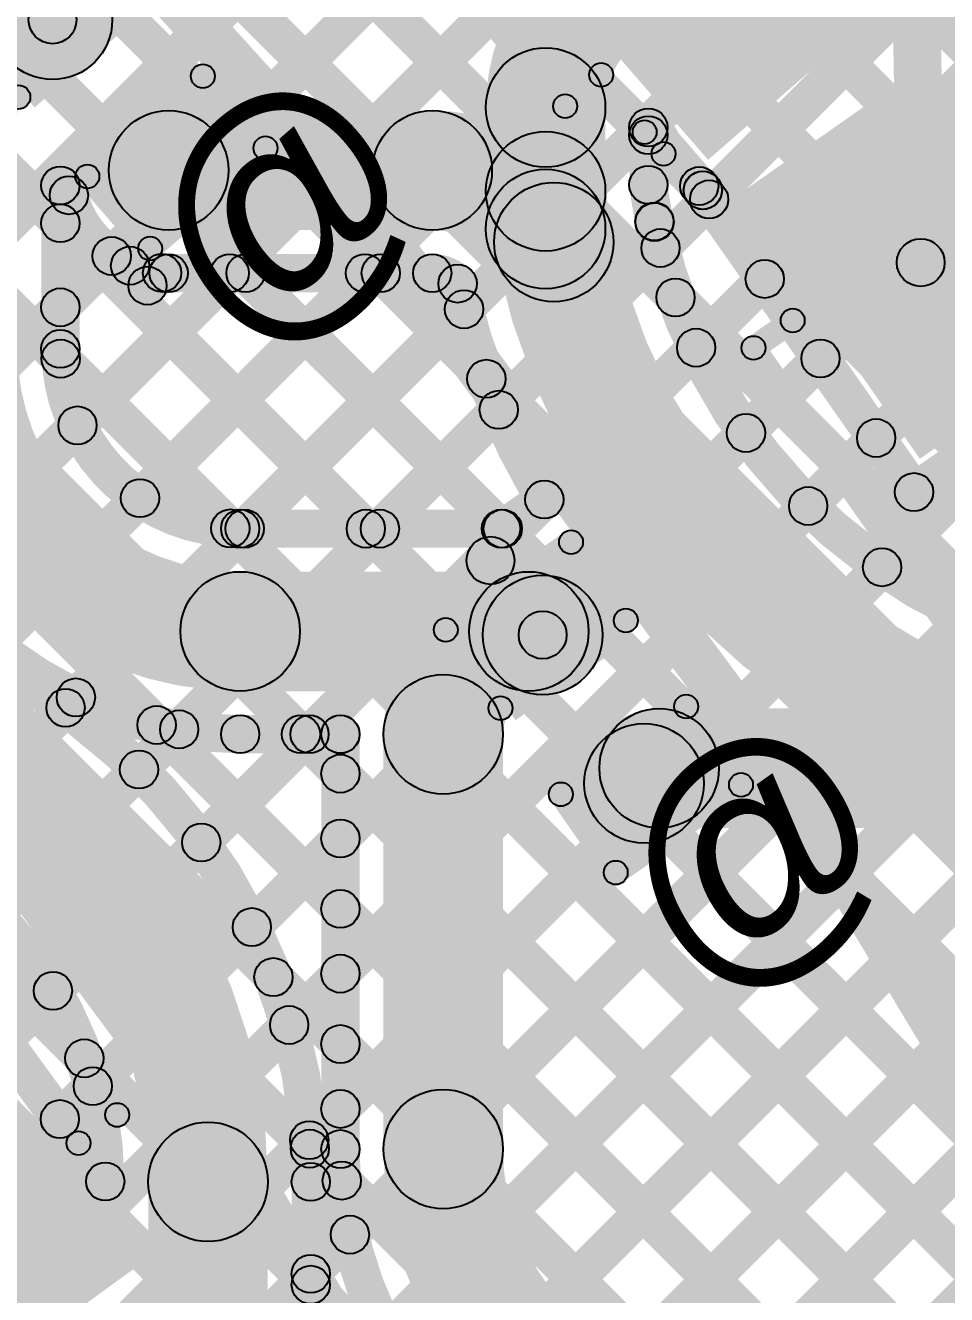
# Model space of a CAD drawing. Header units: millimetres. Extents: x -2.17 to 2.17, y -2.17 to 2.17.
# Drawn here: x 1.2032 to 1.3959, y 0.8125 to 1.0781 of the extents above; entities that cross this region are included whole.
import ezdxf

# ---------------------------------------------------------------- set-up
doc = ezdxf.new("R2010")
doc.units = ezdxf.units.MM
doc.header["$MEASUREMENT"] = 0
for name, color, linetype in [('BottomLayer', 5, 'Continuous'), ('Mechanical2', 216, 'Continuous'), ('TopLayer', 1, 'Continuous'), ('TopOverlay', 2, 'Continuous'), ('TopPaste', 8, 'Continuous'), ('TopSolder', 216, 'Continuous')]:
    doc.layers.add(name, color=color, linetype=linetype)

# ---------------------------------------------------------------- blocks, each defined once
blk = doc.blocks.new('WS2812B_M____156')
at = {"layer": 'TopLayer'}
blk.add_hatch(color=1, dxfattribs=at).paths.add_polyline_path([(0.03504, 0.05079), (0.09409, 0.05079), (0.09409, 0.01142), (0.03504, 0.01142)])
at = {"layer": 'TopOverlay'}
for points in [[(0.07, 0.0725), (0.07, 0.0675), (-0.07, 0.0675), (-0.07, 0.0725)], [(0.0675, 0.07), (0.0725, 0.07), (0.0725, 0.06), (0.0675, 0.06)]]:
    blk.add_hatch(color=2, dxfattribs=at).paths.add_polyline_path(points)
h = blk.add_hatch(color=2, dxfattribs=at)
edge = h.paths.add_edge_path()
edge.add_arc((0.07, 0.07), 0.0025, 0, 360)
h = blk.add_hatch(color=2, dxfattribs=at)
edge = h.paths.add_edge_path()
edge.add_arc((0.07, 0.07), 0.0025, 0, 360)
h = blk.add_hatch(color=2, dxfattribs=at)
edge = h.paths.add_edge_path()
edge.add_arc((0.07, 0.06), 0.0025, 0, 360)
at = {"layer": 'TopPaste'}
blk.add_hatch(color=8, dxfattribs=at).paths.add_polyline_path([(0.03504, 0.05079), (0.09409, 0.05079), (0.09409, 0.01142), (0.03504, 0.01142)])
at = {"layer": 'TopSolder'}
blk.add_hatch(color=216, dxfattribs=at).paths.add_polyline_path([(0.03104, 0.05479), (0.09809, 0.05479), (0.09809, 0.00742), (0.03104, 0.00742)])
at = {"layer": 'TopOverlay'}
for centre in [(0.07, 0.07), (0.07, 0.07), (0.07, 0.06)]:
    blk.add_circle(centre, 0.0025, dxfattribs=at)
blk = doc.blocks.new('WS2812B_M____157')
at = {"layer": 'TopLayer'}
blk.add_hatch(color=1, dxfattribs=at).paths.add_polyline_path([(-0.09409, 0.05079), (-0.03504, 0.05079), (-0.03504, 0.01142), (-0.09409, 0.01142)])
at = {"layer": 'TopOverlay'}
h = blk.add_hatch(color=2, dxfattribs=at)
edge = h.paths.add_edge_path()
edge.add_arc((-0.07, 0.07), 0.0025, 0, 360)
h = blk.add_hatch(color=2, dxfattribs=at)
edge = h.paths.add_edge_path()
edge.add_arc((-0.07, 0.07), 0.0025, 0, 360)
for points in [[(0.07, 0.0725), (0.07, 0.0675), (-0.07, 0.0675), (-0.07, 0.0725)], [(-0.0725, 0.07), (-0.0675, 0.07), (-0.0675, 0.06), (-0.0725, 0.06)]]:
    blk.add_hatch(color=2, dxfattribs=at).paths.add_polyline_path(points)
h = blk.add_hatch(color=2, dxfattribs=at)
edge = h.paths.add_edge_path()
edge.add_arc((-0.091, 0.061), 0.0025, 0, 360)
h = blk.add_hatch(color=2, dxfattribs=at)
edge = h.paths.add_edge_path()
edge.add_arc((-0.085, 0.061), 0.0025, 0, 360)
h = blk.add_hatch(color=2, dxfattribs=at)
edge = h.paths.add_edge_path()
edge.add_arc((-0.07, 0.06), 0.0025, 0, 360)
at = {"layer": 'TopPaste'}
blk.add_hatch(color=8, dxfattribs=at).paths.add_polyline_path([(-0.09409, 0.05079), (-0.03504, 0.05079), (-0.03504, 0.01142), (-0.09409, 0.01142)])
at = {"layer": 'TopSolder'}
blk.add_hatch(color=216, dxfattribs=at).paths.add_polyline_path([(-0.09809, 0.05479), (-0.03104, 0.05479), (-0.03104, 0.00742), (-0.09809, 0.00742)])
at = {"layer": 'TopOverlay', "const_width": 0.005}
blk.add_lwpolyline([(-0.085, 0.061, 1), (-0.091, 0.061, 1)], format="xyb", close=True, dxfattribs=at)
at = {"layer": 'TopOverlay'}
for centre in [(-0.07, 0.07), (-0.07, 0.07), (-0.091, 0.061), (-0.085, 0.061), (-0.07, 0.06)]:
    blk.add_circle(centre, 0.0025, dxfattribs=at)
blk = doc.blocks.new('WS2812B_M____200')
at = {"layer": 'TopLayer'}
blk.add_hatch(color=1, dxfattribs=at).paths.add_polyline_path([(-0.09409, -0.01142), (-0.03504, -0.01142), (-0.03504, -0.05079), (-0.09409, -0.05079)])
at = {"layer": 'TopOverlay'}
h = blk.add_hatch(color=2, dxfattribs=at)
edge = h.paths.add_edge_path()
edge.add_arc((-0.07, -0.06), 0.0025, 0, 360)
for points in [[(-0.0725, -0.06), (-0.0675, -0.06), (-0.0675, -0.07), (-0.0725, -0.07)], [(0.07, -0.0675), (0.07, -0.0725), (-0.07, -0.0725), (-0.07, -0.0675)]]:
    blk.add_hatch(color=2, dxfattribs=at).paths.add_polyline_path(points)
h = blk.add_hatch(color=2, dxfattribs=at)
edge = h.paths.add_edge_path()
edge.add_arc((-0.07, -0.07), 0.0025, 0, 360)
h = blk.add_hatch(color=2, dxfattribs=at)
edge = h.paths.add_edge_path()
edge.add_arc((-0.07, -0.07), 0.0025, 0, 360)
at = {"layer": 'TopPaste'}
blk.add_hatch(color=8, dxfattribs=at).paths.add_polyline_path([(-0.09409, -0.01142), (-0.03504, -0.01142), (-0.03504, -0.05079), (-0.09409, -0.05079)])
at = {"layer": 'TopSolder'}
blk.add_hatch(color=216, dxfattribs=at).paths.add_polyline_path([(-0.09809, -0.00742), (-0.03104, -0.00742), (-0.03104, -0.05479), (-0.09809, -0.05479)])
at = {"layer": 'TopOverlay'}
for centre in [(-0.07, -0.06), (-0.07, -0.07), (-0.07, -0.07)]:
    blk.add_circle(centre, 0.0025, dxfattribs=at)
blk = doc.blocks.new('C__0402_332')
at = {"layer": 'TopLayer'}
for points in [[(-0.0275, -0.0125), (-0.0275, 0.0125), (-0.0095, 0.0125), (-0.0095, -0.0125)], [(0.0095, -0.0125), (0.0095, 0.0125), (0.0275, 0.0125), (0.0275, -0.0125)]]:
    blk.add_hatch(color=1, dxfattribs=at).paths.add_polyline_path(points)
at = {"layer": 'TopOverlay'}
h = blk.add_hatch(color=2, dxfattribs=at)
edge = h.paths.add_edge_path()
edge.add_arc((-0.031, 0.016), 0.0025, 0, 360)
h = blk.add_hatch(color=2, dxfattribs=at)
edge = h.paths.add_edge_path()
edge.add_arc((-0.031, 0.016), 0.0025, 0, 360)
for points in [[(-0.0285, -0.016), (-0.0335, -0.016), (-0.0335, 0.016), (-0.0285, 0.016)], [(-0.031, 0.0135), (-0.031, 0.0185), (-0.011, 0.0185), (-0.011, 0.0135)], [(0.011, 0.0135), (0.011, 0.0185), (0.031, 0.0185), (0.031, 0.0135)], [(0.0335, -0.016), (0.0285, -0.016), (0.0285, 0.016), (0.0335, 0.016)], [(-0.031, -0.0185), (-0.031, -0.0135), (-0.011, -0.0135), (-0.011, -0.0185)], [(0.011, -0.0185), (0.011, -0.0135), (0.031, -0.0135), (0.031, -0.0185)]]:
    blk.add_hatch(color=2, dxfattribs=at).paths.add_polyline_path(points)
h = blk.add_hatch(color=2, dxfattribs=at)
edge = h.paths.add_edge_path()
edge.add_arc((-0.011, 0.016), 0.0025, 0, 360)
h = blk.add_hatch(color=2, dxfattribs=at)
edge = h.paths.add_edge_path()
edge.add_arc((0.011, 0.016), 0.0025, 0, 360)
h = blk.add_hatch(color=2, dxfattribs=at)
edge = h.paths.add_edge_path()
edge.add_arc((0.031, 0.016), 0.0025, 0, 360)
h = blk.add_hatch(color=2, dxfattribs=at)
edge = h.paths.add_edge_path()
edge.add_arc((0.031, 0.016), 0.0025, 0, 360)
h = blk.add_hatch(color=2, dxfattribs=at)
edge = h.paths.add_edge_path()
edge.add_arc((-0.031, -0.016), 0.0025, 0, 360)
h = blk.add_hatch(color=2, dxfattribs=at)
edge = h.paths.add_edge_path()
edge.add_arc((-0.031, -0.016), 0.0025, 0, 360)
h = blk.add_hatch(color=2, dxfattribs=at)
edge = h.paths.add_edge_path()
edge.add_arc((-0.011, -0.016), 0.0025, 0, 360)
h = blk.add_hatch(color=2, dxfattribs=at)
edge = h.paths.add_edge_path()
edge.add_arc((0.011, -0.016), 0.0025, 0, 360)
h = blk.add_hatch(color=2, dxfattribs=at)
edge = h.paths.add_edge_path()
edge.add_arc((0.031, -0.016), 0.0025, 0, 360)
h = blk.add_hatch(color=2, dxfattribs=at)
edge = h.paths.add_edge_path()
edge.add_arc((0.031, -0.016), 0.0025, 0, 360)
at = {"layer": 'TopPaste'}
for points in [[(-0.0275, -0.0125), (-0.0275, 0.0125), (-0.0095, 0.0125), (-0.0095, -0.0125)], [(0.0095, -0.0125), (0.0095, 0.0125), (0.0275, 0.0125), (0.0275, -0.0125)]]:
    blk.add_hatch(color=8, dxfattribs=at).paths.add_polyline_path(points)
at = {"layer": 'TopSolder'}
for points in [[(-0.02986, -0.01486), (-0.02986, 0.01486), (-0.00714, 0.01486), (-0.00714, -0.01486)], [(0.00714, -0.01486), (0.00714, 0.01486), (0.02986, 0.01486), (0.02986, -0.01486)]]:
    blk.add_hatch(color=216, dxfattribs=at).paths.add_polyline_path(points)
at = {"layer": 'TopOverlay'}
for centre in [(-0.031, 0.016), (-0.031, 0.016), (-0.011, 0.016), (0.011, 0.016), (0.031, 0.016), (0.031, 0.016), (-0.031, -0.016), (-0.031, -0.016), (-0.011, -0.016), (0.011, -0.016), (0.031, -0.016), (0.031, -0.016)]:
    blk.add_circle(centre, 0.0025, dxfattribs=at)
blk = doc.blocks.new('C__0402_333')
at = {"layer": 'TopLayer'}
for points in [[(-0.0275, -0.0125), (-0.0275, 0.0125), (-0.0095, 0.0125), (-0.0095, -0.0125)], [(0.0095, -0.0125), (0.0095, 0.0125), (0.0275, 0.0125), (0.0275, -0.0125)]]:
    blk.add_hatch(color=1, dxfattribs=at).paths.add_polyline_path(points)
at = {"layer": 'TopOverlay'}
h = blk.add_hatch(color=2, dxfattribs=at)
edge = h.paths.add_edge_path()
edge.add_arc((-0.031, 0.016), 0.0025, 0, 360)
h = blk.add_hatch(color=2, dxfattribs=at)
edge = h.paths.add_edge_path()
edge.add_arc((-0.031, 0.016), 0.0025, 0, 360)
for points in [[(-0.0285, -0.016), (-0.0335, -0.016), (-0.0335, 0.016), (-0.0285, 0.016)], [(-0.031, 0.0135), (-0.031, 0.0185), (-0.011, 0.0185), (-0.011, 0.0135)], [(0.011, 0.0135), (0.011, 0.0185), (0.031, 0.0185), (0.031, 0.0135)], [(0.0335, -0.016), (0.0285, -0.016), (0.0285, 0.016), (0.0335, 0.016)], [(-0.031, -0.0185), (-0.031, -0.0135), (-0.011, -0.0135), (-0.011, -0.0185)], [(0.011, -0.0185), (0.011, -0.0135), (0.031, -0.0135), (0.031, -0.0185)]]:
    blk.add_hatch(color=2, dxfattribs=at).paths.add_polyline_path(points)
h = blk.add_hatch(color=2, dxfattribs=at)
edge = h.paths.add_edge_path()
edge.add_arc((-0.011, 0.016), 0.0025, 0, 360)
h = blk.add_hatch(color=2, dxfattribs=at)
edge = h.paths.add_edge_path()
edge.add_arc((0.011, 0.016), 0.0025, 0, 360)
h = blk.add_hatch(color=2, dxfattribs=at)
edge = h.paths.add_edge_path()
edge.add_arc((0.031, 0.016), 0.0025, 0, 360)
h = blk.add_hatch(color=2, dxfattribs=at)
edge = h.paths.add_edge_path()
edge.add_arc((0.031, 0.016), 0.0025, 0, 360)
h = blk.add_hatch(color=2, dxfattribs=at)
edge = h.paths.add_edge_path()
edge.add_arc((-0.031, -0.016), 0.0025, 0, 360)
h = blk.add_hatch(color=2, dxfattribs=at)
edge = h.paths.add_edge_path()
edge.add_arc((-0.031, -0.016), 0.0025, 0, 360)
h = blk.add_hatch(color=2, dxfattribs=at)
edge = h.paths.add_edge_path()
edge.add_arc((-0.011, -0.016), 0.0025, 0, 360)
h = blk.add_hatch(color=2, dxfattribs=at)
edge = h.paths.add_edge_path()
edge.add_arc((0.011, -0.016), 0.0025, 0, 360)
h = blk.add_hatch(color=2, dxfattribs=at)
edge = h.paths.add_edge_path()
edge.add_arc((0.031, -0.016), 0.0025, 0, 360)
h = blk.add_hatch(color=2, dxfattribs=at)
edge = h.paths.add_edge_path()
edge.add_arc((0.031, -0.016), 0.0025, 0, 360)
at = {"layer": 'TopPaste'}
for points in [[(-0.0275, -0.0125), (-0.0275, 0.0125), (-0.0095, 0.0125), (-0.0095, -0.0125)], [(0.0095, -0.0125), (0.0095, 0.0125), (0.0275, 0.0125), (0.0275, -0.0125)]]:
    blk.add_hatch(color=8, dxfattribs=at).paths.add_polyline_path(points)
at = {"layer": 'TopSolder'}
for points in [[(-0.02986, -0.01486), (-0.02986, 0.01486), (-0.00714, 0.01486), (-0.00714, -0.01486)], [(0.00714, -0.01486), (0.00714, 0.01486), (0.02986, 0.01486), (0.02986, -0.01486)]]:
    blk.add_hatch(color=216, dxfattribs=at).paths.add_polyline_path(points)
at = {"layer": 'TopOverlay'}
for centre in [(-0.031, 0.016), (-0.031, 0.016), (-0.011, 0.016), (0.011, 0.016), (0.031, 0.016), (0.031, 0.016), (-0.031, -0.016), (-0.031, -0.016), (-0.011, -0.016), (0.011, -0.016), (0.031, -0.016), (0.031, -0.016)]:
    blk.add_circle(centre, 0.0025, dxfattribs=at)

msp = doc.modelspace()

# ---------------------------------------------------------------- hatches: boundary and pattern name
at = {"layer": 'BottomLayer'}
for points in [[(-0.03919, 2.05444), (-0.03353, 2.0601), (1.43235, 0.59422), (1.42669, 0.58856)], [(-0.01057, 2.0541), (-0.00491, 2.05976), (1.46063, 0.59422), (1.45497, 0.58856)], [(0.01806, 2.05376), (0.02372, 2.05942), (1.48891, 0.59422), (1.48326, 0.58856)], [(0.04668, 2.05342), (0.05234, 2.05908), (1.5172, 0.59422), (1.51154, 0.58856)], [(0.07531, 2.05308), (0.08096, 2.05874), (1.54548, 0.59422), (1.53983, 0.58856)], [(0.10393, 2.05274), (0.10959, 2.0584), (1.57377, 0.59422), (1.56811, 0.58856)], [(0.13255, 2.0524), (0.13821, 2.05806), (1.60205, 0.59422), (1.59639, 0.58856)], [(0.16118, 2.05206), (0.16683, 2.05772), (1.63034, 0.59422), (1.62468, 0.58856)], [(0.1906, 2.05093), (0.19625, 2.05658), (1.65862, 0.59422), (1.65296, 0.58856)], [(0.22384, 2.04597), (0.2295, 2.05162), (1.6869, 0.59422), (1.68125, 0.58856)], [(0.25709, 2.04101), (0.26274, 2.04666), (1.71519, 0.59422), (1.70953, 0.58856)], [(0.29033, 2.03605), (0.29599, 2.0417), (1.74347, 0.59422), (1.73782, 0.58856)], [(0.32357, 2.03109), (0.32923, 2.03674), (1.77176, 0.59422), (1.7661, 0.58856)], [(0.35682, 2.02613), (0.36247, 2.03178), (1.80004, 0.59422), (1.79438, 0.58856)], [(0.39006, 2.02117), (0.39572, 2.02682), (1.82833, 0.59422), (1.82267, 0.58856)], [(0.42331, 2.01621), (0.42896, 2.02187), (1.85661, 0.59422), (1.85095, 0.58856)], [(0.45964, 2.00816), (0.4653, 2.01382), (1.88489, 0.59422), (1.87924, 0.58856)], [(0.72907, 0.58856), (0.72342, 0.59422), (1.52974, 1.40055), (1.5354, 1.39489)], [(0.75736, 0.58856), (0.7517, 0.59422), (1.5442, 1.38672), (1.54986, 1.38106)], [(0.78564, 0.58856), (0.77998, 0.59422), (1.55785, 1.37208), (1.5635, 1.36642)], [(0.81393, 0.58856), (0.80827, 0.59422), (1.57027, 1.35622), (1.57593, 1.35056)], [(0.84221, 0.58856), (0.83655, 0.59422), (1.5827, 1.34036), (1.58835, 1.3347)], [(0.87049, 0.58856), (0.86484, 0.59422), (1.59512, 1.3245), (1.60078, 1.31884)], [(0.89878, 0.58856), (0.89312, 0.59422), (1.60755, 1.30864), (1.6132, 1.30298)], [(0.92706, 0.58856), (0.92141, 0.59422), (1.61997, 1.29278), (1.62563, 1.28713)], [(0.95535, 0.58856), (0.94969, 0.59422), (1.63239, 1.27692), (1.63805, 1.27127)], [(0.98363, 0.58856), (0.97797, 0.59422), (1.64482, 1.26106), (1.65048, 1.25541)], [(1.01192, 0.58856), (1.00626, 0.59422), (1.65724, 1.2452), (1.6629, 1.23955)], [(1.0402, 0.58856), (1.03454, 0.59422), (1.66967, 1.22934), (1.67533, 1.22369)], [(1.06848, 0.58856), (1.06283, 0.59422), (1.68209, 1.21348), (1.68775, 1.20783)], [(1.09677, 0.58856), (1.09111, 0.59422), (1.69452, 1.19762), (1.70017, 1.19197)], [(1.12505, 0.58856), (1.1194, 0.59422), (1.70694, 1.18176), (1.7126, 1.17611)], [(1.15334, 0.58856), (1.14768, 0.59422), (1.71937, 1.1659), (1.72502, 1.16025)], [(1.18162, 0.58856), (1.17596, 0.59422), (1.73046, 1.14871), (1.73611, 1.14305)]]:
    msp.add_hatch(color=5, dxfattribs=at).paths.add_polyline_path(points)
at = {"layer": 'TopLayer'}
for points in [[(1.38383, 1.13151), (1.39383, 1.13167), (1.39549, 1.02852), (1.38549, 1.02836)], [(1.19262, 1.09028), (1.20017, 1.09685), (1.21264, 1.08251), (1.20509, 1.07595)], [(1.17325, 1.06673), (1.17325, 1.09173), (1.20886, 1.09173), (1.20886, 1.06673)], [(1.23314, 1.03523), (1.23314, 1.06023), (1.28829, 1.06023), (1.28829, 1.03523)], [(1.3245, 1.04336), (1.2995, 1.04336), (1.2995, 1.06089), (1.3245, 1.06089)], [(1.33048, 1.05408), (1.33652, 1.05933), (1.34794, 1.04619), (1.3419, 1.04094)], [(1.33067, 1.05227), (1.33633, 1.05793), (1.34698, 1.04728), (1.34132, 1.04163)], [(1.3375, 1.04471), (1.3295, 1.04471), (1.3295, 1.0567), (1.3375, 1.0567)], [(1.2145, 1.01039), (1.2065, 1.01039), (1.2065, 1.04457), (1.2145, 1.04457)], [(1.33887, 1.02865), (1.33321, 1.03431), (1.34339, 1.04448), (1.34904, 1.03883)], [(1.34162, 1.04125), (1.34817, 1.04584), (1.39237, 0.98272), (1.38581, 0.97813)], [(1.20767, 1.03385), (1.21333, 1.03951), (1.27723, 0.97561), (1.27158, 0.96995)], [(1.21333, 1.01625), (1.20767, 1.02191), (1.21842, 1.03265), (1.22407, 1.02699)], [(1.22206, 1.02518), (1.2281, 1.03042), (1.23174, 1.02624), (1.2257, 1.02099)], [(1.23314, 1.02223), (1.23314, 1.03023), (1.28829, 1.03023), (1.28829, 1.02223)], [(1.21691, 0.99154), (1.21125, 0.9972), (1.24311, 1.02906), (1.24877, 1.0234)], [(1.22998, 0.97633), (1.22432, 0.98199), (1.2714, 1.02906), (1.27705, 1.0234)], [(1.23134, 1.02059), (1.2261, 1.02663), (1.22916, 1.02929), (1.23441, 1.02326)], [(1.2464, 1.0234), (1.25206, 1.02906), (1.30552, 0.97561), (1.29986, 0.96995)], [(1.27469, 1.0234), (1.28035, 1.02906), (1.30244, 1.00696), (1.29679, 1.00131)], [(1.34633, 1.00782), (1.34067, 1.01348), (1.35504, 1.02785), (1.36069, 1.02219)], [(1.33635, 1.01831), (1.34201, 1.02396), (1.4123, 0.95367), (1.40665, 0.94801)], [(1.25188, 0.96995), (1.24622, 0.97561), (1.29212, 1.0215), (1.29777, 1.01584)], [(1.39138, 0.97715), (1.38679, 0.9837), (1.43365, 1.01651), (1.43824, 1.00996)], [(1.20773, 1.00551), (1.21338, 1.01117), (1.24889, 0.97566), (1.24324, 0.97)], [(1.35676, 0.98997), (1.3511, 0.99563), (1.36668, 1.01121), (1.37234, 1.00556)], [(1.38523, 0.96188), (1.37958, 0.96753), (1.4164, 1.00436), (1.42206, 0.9987)], [(1.28017, 0.96995), (1.27451, 0.97561), (1.29938, 1.00048), (1.30504, 0.99482)], [(1.36976, 0.97469), (1.36411, 0.98035), (1.37833, 0.99458), (1.38399, 0.98892)], [(1.30534, 0.9695), (1.30075, 0.97605), (1.30944, 0.98214), (1.31403, 0.97559)], [(1.24811, 0.96878), (1.24811, 0.97678), (1.30304, 0.97678), (1.30304, 0.96878)], [(1.2964, 0.96324), (1.30459, 0.96898), (1.31548, 0.95341), (1.30729, 0.94768)], [(1.24811, 0.93878), (1.24811, 0.96378), (1.30851, 0.96378), (1.30851, 0.93878)], [(1.2144, 0.93247), (1.20875, 0.93813), (1.21092, 0.9403), (1.21657, 0.93464)], [(1.33577, 0.91016), (1.33577, 0.93516), (1.44823, 0.93516), (1.44823, 0.91016)], [(1.22977, 0.91956), (1.22412, 0.92521), (1.23253, 0.93362), (1.23818, 0.92796)], [(1.2278, 0.92887), (1.23346, 0.93452), (1.27192, 0.89607), (1.26626, 0.89041)], [(1.2428, 0.9043), (1.23715, 0.90996), (1.25979, 0.93261), (1.26545, 0.92695)], [(1.24811, 0.92578), (1.24811, 0.93378), (1.26909, 0.93378), (1.26909, 0.92578)], [(1.25801, 0.92695), (1.26366, 0.93261), (1.27192, 0.92435), (1.26626, 0.91869)], [(1.27309, 0.84298), (1.26509, 0.84298), (1.26509, 0.92975), (1.27309, 0.92975)], [(1.30309, 0.84298), (1.27809, 0.84298), (1.27809, 0.92975), (1.30309, 0.92975)], [(1.16439, 0.90743), (1.17005, 0.91308), (1.21833, 0.86481), (1.21267, 0.85915)], [(1.25339, 0.8866), (1.24773, 0.89226), (1.26626, 0.91079), (1.27192, 0.90513)], [(1.18505, 0.87734), (1.19152, 0.88204), (1.22311, 0.83856), (1.21664, 0.83386)], [(1.25224, 0.87614), (1.2579, 0.8818), (1.27192, 0.86778), (1.26626, 0.86212)], [(1.26119, 0.86612), (1.25553, 0.87178), (1.26626, 0.88251), (1.27192, 0.87685)], [(1.20132, 0.86282), (1.19566, 0.86847), (1.20611, 0.87892), (1.21177, 0.87327)], [(1.21322, 0.84644), (1.20756, 0.85209), (1.21445, 0.85898), (1.22011, 0.85332)], [(1.26539, 0.84204), (1.25973, 0.84769), (1.26626, 0.85422), (1.27192, 0.84857)], [(1.25985, 0.84025), (1.2655, 0.84591), (1.27218, 0.83923), (1.26653, 0.83358)], [(1.25388, 0.75941), (1.22888, 0.75941), (1.22888, 0.83613), (1.25388, 0.83613)], [(1.26688, 0.79072), (1.25888, 0.79072), (1.25888, 0.83613), (1.26688, 0.83613)], [(1.2657, 0.81407), (1.26005, 0.81972), (1.26824, 0.82792), (1.2739, 0.82226)], [(1.26005, 0.81177), (1.2657, 0.81743), (1.30055, 0.78258), (1.2949, 0.77692)]]:
    msp.add_hatch(color=1, dxfattribs=at).paths.add_polyline_path(points)
h = msp.add_hatch(color=1, dxfattribs=at)
edge = h.paths.add_edge_path()
edge.add_arc((1.20886, 1.07923), 0.0125, 0, 360)
h = msp.add_hatch(color=1, dxfattribs=at)
edge = h.paths.add_edge_path()
edge.add_arc((1.20886, 1.07923), 0.0125, 0, 360)
h = msp.add_hatch(color=1, dxfattribs=at)
edge = h.paths.add_edge_path()
edge.add_arc((1.20886, 1.07923), 0.005, 0, 360)
h = msp.add_hatch(color=1, dxfattribs=at)
edge = h.paths.add_edge_path()
edge.add_arc((1.312, 1.06089), 0.0125, 0, 360)
h = msp.add_hatch(color=1, dxfattribs=at)
edge = h.paths.add_edge_path()
edge.add_arc((1.312, 1.06089), 0.0125, 0, 360)
h = msp.add_hatch(color=1, dxfattribs=at)
edge = h.paths.add_edge_path()
edge.add_arc((1.23314, 1.04773), 0.0125, 0, 360)
h = msp.add_hatch(color=1, dxfattribs=at)
edge = h.paths.add_edge_path()
edge.add_arc((1.28829, 1.04773), 0.0125, 0, 360)
h = msp.add_hatch(color=1, dxfattribs=at)
edge = h.paths.add_edge_path()
edge.add_arc((1.28829, 1.04773), 0.0125, 0, 360)
h = msp.add_hatch(color=1, dxfattribs=at)
edge = h.paths.add_edge_path()
edge.add_arc((1.3335, 1.0567), 0.004, 0, 360)
h = msp.add_hatch(color=1, dxfattribs=at)
edge = h.paths.add_edge_path()
edge.add_arc((1.3335, 1.0567), 0.004, 0, 360)
h = msp.add_hatch(color=1, dxfattribs=at)
edge = h.paths.add_edge_path()
edge.add_arc((1.3335, 1.0551), 0.004, 0, 360)
h = msp.add_hatch(color=1, dxfattribs=at)
edge = h.paths.add_edge_path()
edge.add_arc((1.312, 1.04336), 0.0125, 0, 360)
h = msp.add_hatch(color=1, dxfattribs=at)
edge = h.paths.add_edge_path()
edge.add_arc((1.312, 1.04336), 0.0125, 0, 360)
h = msp.add_hatch(color=1, dxfattribs=at)
edge = h.paths.add_edge_path()
edge.add_arc((1.2105, 1.04457), 0.004, 0, 360)
h = msp.add_hatch(color=1, dxfattribs=at)
edge = h.paths.add_edge_path()
edge.add_arc((1.21228, 1.04253), 0.004, 0, 360)
h = msp.add_hatch(color=1, dxfattribs=at)
edge = h.paths.add_edge_path()
edge.add_arc((1.312, 1.03546), 0.0125, 0, 360)
h = msp.add_hatch(color=1, dxfattribs=at)
edge = h.paths.add_edge_path()
edge.add_arc((1.312, 1.03546), 0.0125, 0, 360)
h = msp.add_hatch(color=1, dxfattribs=at)
edge = h.paths.add_edge_path()
edge.add_arc((1.3335, 1.04471), 0.004, 0, 360)
h = msp.add_hatch(color=1, dxfattribs=at)
edge = h.paths.add_edge_path()
edge.add_arc((1.3335, 1.04471), 0.004, 0, 360)
h = msp.add_hatch(color=1, dxfattribs=at)
edge = h.paths.add_edge_path()
edge.add_arc((1.34415, 1.04446), 0.004, 0, 360)
h = msp.add_hatch(color=1, dxfattribs=at)
edge = h.paths.add_edge_path()
edge.add_arc((1.34489, 1.04355), 0.004, 0, 360)
h = msp.add_hatch(color=1, dxfattribs=at)
edge = h.paths.add_edge_path()
edge.add_arc((1.34492, 1.04357), 0.004, 0, 360)
h = msp.add_hatch(color=1, dxfattribs=at)
edge = h.paths.add_edge_path()
edge.add_arc((1.31372, 1.03272), 0.0125, 0, 360)
h = msp.add_hatch(color=1, dxfattribs=at)
edge = h.paths.add_edge_path()
edge.add_arc((1.31372, 1.03272), 0.0125, 0, 360)
h = msp.add_hatch(color=1, dxfattribs=at)
edge = h.paths.add_edge_path()
edge.add_arc((1.31372, 1.03272), 0.0125, 0, 360)
h = msp.add_hatch(color=1, dxfattribs=at)
edge = h.paths.add_edge_path()
edge.add_arc((1.34622, 1.04166), 0.004, 0, 360)
h = msp.add_hatch(color=1, dxfattribs=at)
edge = h.paths.add_edge_path()
edge.add_arc((1.33478, 1.03704), 0.004, 0, 360)
h = msp.add_hatch(color=1, dxfattribs=at)
edge = h.paths.add_edge_path()
edge.add_arc((1.3348, 1.03692), 0.004, 0, 360)
h = msp.add_hatch(color=1, dxfattribs=at)
edge = h.paths.add_edge_path()
edge.add_arc((1.2105, 1.03668), 0.004, 0, 360)
h = msp.add_hatch(color=1, dxfattribs=at)
edge = h.paths.add_edge_path()
edge.add_arc((1.22124, 1.02982), 0.004, 0, 360)
h = msp.add_hatch(color=1, dxfattribs=at)
edge = h.paths.add_edge_path()
edge.add_arc((1.33604, 1.03148), 0.004, 0, 360)
h = msp.add_hatch(color=1, dxfattribs=at)
edge = h.paths.add_edge_path()
edge.add_arc((1.39049, 1.02844), 0.005, 0, 360)
h = msp.add_hatch(color=1, dxfattribs=at)
edge = h.paths.add_edge_path()
edge.add_arc((1.22508, 1.0278), 0.004, 0, 360)
h = msp.add_hatch(color=1, dxfattribs=at)
edge = h.paths.add_edge_path()
edge.add_arc((1.22508, 1.0278), 0.004, 0, 360)
h = msp.add_hatch(color=1, dxfattribs=at)
edge = h.paths.add_edge_path()
edge.add_arc((1.22508, 1.0278), 0.004, 0, 360)
h = msp.add_hatch(color=1, dxfattribs=at)
edge = h.paths.add_edge_path()
edge.add_arc((1.23178, 1.02628), 0.004, 0, 360)
h = msp.add_hatch(color=1, dxfattribs=at)
edge = h.paths.add_edge_path()
edge.add_arc((1.23178, 1.02628), 0.004, 0, 360)
h = msp.add_hatch(color=1, dxfattribs=at)
edge = h.paths.add_edge_path()
edge.add_arc((1.23314, 1.02623), 0.004, 0, 360)
h = msp.add_hatch(color=1, dxfattribs=at)
edge = h.paths.add_edge_path()
edge.add_arc((1.24594, 1.02623), 0.004, 0, 360)
h = msp.add_hatch(color=1, dxfattribs=at)
edge = h.paths.add_edge_path()
edge.add_arc((1.24923, 1.02623), 0.004, 0, 360)
h = msp.add_hatch(color=1, dxfattribs=at)
edge = h.paths.add_edge_path()
edge.add_arc((1.27422, 1.02623), 0.004, 0, 360)
h = msp.add_hatch(color=1, dxfattribs=at)
edge = h.paths.add_edge_path()
edge.add_arc((1.27752, 1.02623), 0.004, 0, 360)
h = msp.add_hatch(color=1, dxfattribs=at)
edge = h.paths.add_edge_path()
edge.add_arc((1.28829, 1.02623), 0.004, 0, 360)
h = msp.add_hatch(color=1, dxfattribs=at)
edge = h.paths.add_edge_path()
edge.add_arc((1.28829, 1.02623), 0.004, 0, 360)
h = msp.add_hatch(color=1, dxfattribs=at)
edge = h.paths.add_edge_path()
edge.add_arc((1.22872, 1.02361), 0.004, 0, 360)
h = msp.add_hatch(color=1, dxfattribs=at)
edge = h.paths.add_edge_path()
edge.add_arc((1.22872, 1.02361), 0.004, 0, 360)
h = msp.add_hatch(color=1, dxfattribs=at)
edge = h.paths.add_edge_path()
edge.add_arc((1.2936, 1.02405), 0.004, 0, 360)
h = msp.add_hatch(color=1, dxfattribs=at)
edge = h.paths.add_edge_path()
edge.add_arc((1.2936, 1.02405), 0.004, 0, 360)
h = msp.add_hatch(color=1, dxfattribs=at)
edge = h.paths.add_edge_path()
edge.add_arc((1.35786, 1.02502), 0.004, 0, 360)
h = msp.add_hatch(color=1, dxfattribs=at)
edge = h.paths.add_edge_path()
edge.add_arc((1.33918, 1.02114), 0.004, 0, 360)
h = msp.add_hatch(color=1, dxfattribs=at)
edge = h.paths.add_edge_path()
edge.add_arc((1.2105, 1.01908), 0.004, 0, 360)
h = msp.add_hatch(color=1, dxfattribs=at)
edge = h.paths.add_edge_path()
edge.add_arc((1.29495, 1.01867), 0.004, 0, 360)
h = msp.add_hatch(color=1, dxfattribs=at)
edge = h.paths.add_edge_path()
edge.add_arc((1.2105, 1.01039), 0.004, 0, 360)
h = msp.add_hatch(color=1, dxfattribs=at)
edge = h.paths.add_edge_path()
edge.add_arc((1.2105, 1.01039), 0.004, 0, 360)
h = msp.add_hatch(color=1, dxfattribs=at)
edge = h.paths.add_edge_path()
edge.add_arc((1.3435, 1.01065), 0.004, 0, 360)
h = msp.add_hatch(color=1, dxfattribs=at)
edge = h.paths.add_edge_path()
edge.add_arc((1.21056, 1.00834), 0.004, 0, 360)
h = msp.add_hatch(color=1, dxfattribs=at)
edge = h.paths.add_edge_path()
edge.add_arc((1.36951, 1.00838), 0.004, 0, 360)
h = msp.add_hatch(color=1, dxfattribs=at)
edge = h.paths.add_edge_path()
edge.add_arc((1.29962, 1.00413), 0.004, 0, 360)
h = msp.add_hatch(color=1, dxfattribs=at)
edge = h.paths.add_edge_path()
edge.add_arc((1.30221, 0.99765), 0.004, 0, 360)
h = msp.add_hatch(color=1, dxfattribs=at)
edge = h.paths.add_edge_path()
edge.add_arc((1.21408, 0.99437), 0.004, 0, 360)
h = msp.add_hatch(color=1, dxfattribs=at)
edge = h.paths.add_edge_path()
edge.add_arc((1.35393, 0.9928), 0.004, 0, 360)
h = msp.add_hatch(color=1, dxfattribs=at)
edge = h.paths.add_edge_path()
edge.add_arc((1.38116, 0.99175), 0.004, 0, 360)
h = msp.add_hatch(color=1, dxfattribs=at)
edge = h.paths.add_edge_path()
edge.add_arc((1.22715, 0.97916), 0.004, 0, 360)
h = msp.add_hatch(color=1, dxfattribs=at)
edge = h.paths.add_edge_path()
edge.add_arc((1.31174, 0.97887), 0.004, 0, 360)
h = msp.add_hatch(color=1, dxfattribs=at)
edge = h.paths.add_edge_path()
edge.add_arc((1.31174, 0.97887), 0.004, 0, 360)
h = msp.add_hatch(color=1, dxfattribs=at)
edge = h.paths.add_edge_path()
edge.add_arc((1.38909, 0.98043), 0.004, 0, 360)
h = msp.add_hatch(color=1, dxfattribs=at)
edge = h.paths.add_edge_path()
edge.add_arc((1.38909, 0.98043), 0.004, 0, 360)
h = msp.add_hatch(color=1, dxfattribs=at)
edge = h.paths.add_edge_path()
edge.add_arc((1.36694, 0.97752), 0.004, 0, 360)
h = msp.add_hatch(color=1, dxfattribs=at)
edge = h.paths.add_edge_path()
edge.add_arc((1.24606, 0.97283), 0.004, 0, 360)
h = msp.add_hatch(color=1, dxfattribs=at)
edge = h.paths.add_edge_path()
edge.add_arc((1.24811, 0.97278), 0.004, 0, 360)
h = msp.add_hatch(color=1, dxfattribs=at)
edge = h.paths.add_edge_path()
edge.add_arc((1.24811, 0.97278), 0.004, 0, 360)
h = msp.add_hatch(color=1, dxfattribs=at)
edge = h.paths.add_edge_path()
edge.add_arc((1.24905, 0.97278), 0.004, 0, 360)
h = msp.add_hatch(color=1, dxfattribs=at)
edge = h.paths.add_edge_path()
edge.add_arc((1.2744, 0.97278), 0.004, 0, 360)
h = msp.add_hatch(color=1, dxfattribs=at)
edge = h.paths.add_edge_path()
edge.add_arc((1.27734, 0.97278), 0.004, 0, 360)
h = msp.add_hatch(color=1, dxfattribs=at)
edge = h.paths.add_edge_path()
edge.add_arc((1.30269, 0.97278), 0.004, 0, 360)
h = msp.add_hatch(color=1, dxfattribs=at)
edge = h.paths.add_edge_path()
edge.add_arc((1.30304, 0.97278), 0.004, 0, 360)
h = msp.add_hatch(color=1, dxfattribs=at)
edge = h.paths.add_edge_path()
edge.add_arc((1.30304, 0.97278), 0.004, 0, 360)
h = msp.add_hatch(color=1, dxfattribs=at)
edge = h.paths.add_edge_path()
edge.add_arc((1.30049, 0.96611), 0.005, 0, 360)
h = msp.add_hatch(color=1, dxfattribs=at)
edge = h.paths.add_edge_path()
edge.add_arc((1.3824, 0.96471), 0.004, 0, 360)
h = msp.add_hatch(color=1, dxfattribs=at)
edge = h.paths.add_edge_path()
edge.add_arc((1.24811, 0.95128), 0.0125, 0, 360)
h = msp.add_hatch(color=1, dxfattribs=at)
edge = h.paths.add_edge_path()
edge.add_arc((1.24811, 0.95128), 0.0125, 0, 360)
h = msp.add_hatch(color=1, dxfattribs=at)
edge = h.paths.add_edge_path()
edge.add_arc((1.30851, 0.95128), 0.0125, 0, 360)
h = msp.add_hatch(color=1, dxfattribs=at)
edge = h.paths.add_edge_path()
edge.add_arc((1.31139, 0.95054), 0.0125, 0, 360)
h = msp.add_hatch(color=1, dxfattribs=at)
edge = h.paths.add_edge_path()
edge.add_arc((1.31139, 0.95054), 0.005, 0, 360)
h = msp.add_hatch(color=1, dxfattribs=at)
edge = h.paths.add_edge_path()
edge.add_arc((1.21375, 0.93747), 0.004, 0, 360)
h = msp.add_hatch(color=1, dxfattribs=at)
edge = h.paths.add_edge_path()
edge.add_arc((1.29059, 0.92975), 0.0125, 0, 360)
h = msp.add_hatch(color=1, dxfattribs=at)
edge = h.paths.add_edge_path()
edge.add_arc((1.29059, 0.92975), 0.0125, 0, 360)
h = msp.add_hatch(color=1, dxfattribs=at)
edge = h.paths.add_edge_path()
edge.add_arc((1.21158, 0.9353), 0.004, 0, 360)
h = msp.add_hatch(color=1, dxfattribs=at)
edge = h.paths.add_edge_path()
edge.add_arc((1.23063, 0.9317), 0.004, 0, 360)
h = msp.add_hatch(color=1, dxfattribs=at)
edge = h.paths.add_edge_path()
edge.add_arc((1.23535, 0.93079), 0.004, 0, 360)
h = msp.add_hatch(color=1, dxfattribs=at)
edge = h.paths.add_edge_path()
edge.add_arc((1.33577, 0.92266), 0.0125, 0, 360)
h = msp.add_hatch(color=1, dxfattribs=at)
edge = h.paths.add_edge_path()
edge.add_arc((1.33577, 0.92266), 0.0125, 0, 360)
h = msp.add_hatch(color=1, dxfattribs=at)
edge = h.paths.add_edge_path()
edge.add_arc((1.24811, 0.92978), 0.004, 0, 360)
h = msp.add_hatch(color=1, dxfattribs=at)
edge = h.paths.add_edge_path()
edge.add_arc((1.24811, 0.92978), 0.004, 0, 360)
h = msp.add_hatch(color=1, dxfattribs=at)
edge = h.paths.add_edge_path()
edge.add_arc((1.26084, 0.92978), 0.004, 0, 360)
h = msp.add_hatch(color=1, dxfattribs=at)
edge = h.paths.add_edge_path()
edge.add_arc((1.26262, 0.92978), 0.004, 0, 360)
h = msp.add_hatch(color=1, dxfattribs=at)
edge = h.paths.add_edge_path()
edge.add_arc((1.26909, 0.92978), 0.004, 0, 360)
h = msp.add_hatch(color=1, dxfattribs=at)
edge = h.paths.add_edge_path()
edge.add_arc((1.26909, 0.92975), 0.004, 0, 360)
h = msp.add_hatch(color=1, dxfattribs=at)
edge = h.paths.add_edge_path()
edge.add_arc((1.33261, 0.9195), 0.0125, 0, 360)
h = msp.add_hatch(color=1, dxfattribs=at)
edge = h.paths.add_edge_path()
edge.add_arc((1.22695, 0.92239), 0.004, 0, 360)
h = msp.add_hatch(color=1, dxfattribs=at)
edge = h.paths.add_edge_path()
edge.add_arc((1.26909, 0.92152), 0.004, 0, 360)
h = msp.add_hatch(color=1, dxfattribs=at)
edge = h.paths.add_edge_path()
edge.add_arc((1.23997, 0.90713), 0.004, 0, 360)
h = msp.add_hatch(color=1, dxfattribs=at)
edge = h.paths.add_edge_path()
edge.add_arc((1.26909, 0.90796), 0.004, 0, 360)
h = msp.add_hatch(color=1, dxfattribs=at)
edge = h.paths.add_edge_path()
edge.add_arc((1.26909, 0.89324), 0.004, 0, 360)
h = msp.add_hatch(color=1, dxfattribs=at)
edge = h.paths.add_edge_path()
edge.add_arc((1.25056, 0.88943), 0.004, 0, 360)
h = msp.add_hatch(color=1, dxfattribs=at)
edge = h.paths.add_edge_path()
edge.add_arc((1.25507, 0.87897), 0.004, 0, 360)
h = msp.add_hatch(color=1, dxfattribs=at)
edge = h.paths.add_edge_path()
edge.add_arc((1.26909, 0.87968), 0.004, 0, 360)
h = msp.add_hatch(color=1, dxfattribs=at)
edge = h.paths.add_edge_path()
edge.add_arc((1.20894, 0.8761), 0.004, 0, 360)
h = msp.add_hatch(color=1, dxfattribs=at)
edge = h.paths.add_edge_path()
edge.add_arc((1.25836, 0.86895), 0.004, 0, 360)
h = msp.add_hatch(color=1, dxfattribs=at)
edge = h.paths.add_edge_path()
edge.add_arc((1.26909, 0.86495), 0.004, 0, 360)
h = msp.add_hatch(color=1, dxfattribs=at)
edge = h.paths.add_edge_path()
edge.add_arc((1.2155, 0.86198), 0.004, 0, 360)
h = msp.add_hatch(color=1, dxfattribs=at)
edge = h.paths.add_edge_path()
edge.add_arc((1.21728, 0.85615), 0.004, 0, 360)
h = msp.add_hatch(color=1, dxfattribs=at)
edge = h.paths.add_edge_path()
edge.add_arc((1.26909, 0.85139), 0.004, 0, 360)
h = msp.add_hatch(color=1, dxfattribs=at)
edge = h.paths.add_edge_path()
edge.add_arc((1.29059, 0.84298), 0.0125, 0, 360)
h = msp.add_hatch(color=1, dxfattribs=at)
edge = h.paths.add_edge_path()
edge.add_arc((1.29059, 0.84298), 0.0125, 0, 360)
h = msp.add_hatch(color=1, dxfattribs=at)
edge = h.paths.add_edge_path()
edge.add_arc((1.21039, 0.84926), 0.004, 0, 360)
h = msp.add_hatch(color=1, dxfattribs=at)
edge = h.paths.add_edge_path()
edge.add_arc((1.24138, 0.83613), 0.0125, 0, 360)
h = msp.add_hatch(color=1, dxfattribs=at)
edge = h.paths.add_edge_path()
edge.add_arc((1.24138, 0.83613), 0.0125, 0, 360)
h = msp.add_hatch(color=1, dxfattribs=at)
edge = h.paths.add_edge_path()
edge.add_arc((1.26256, 0.84486), 0.004, 0, 360)
h = msp.add_hatch(color=1, dxfattribs=at)
edge = h.paths.add_edge_path()
edge.add_arc((1.26268, 0.84308), 0.004, 0, 360)
h = msp.add_hatch(color=1, dxfattribs=at)
edge = h.paths.add_edge_path()
edge.add_arc((1.26909, 0.84298), 0.004, 0, 360)
h = msp.add_hatch(color=1, dxfattribs=at)
edge = h.paths.add_edge_path()
edge.add_arc((1.26909, 0.84298), 0.004, 0, 360)
h = msp.add_hatch(color=1, dxfattribs=at)
edge = h.paths.add_edge_path()
edge.add_arc((1.21988, 0.83621), 0.004, 0, 360)
h = msp.add_hatch(color=1, dxfattribs=at)
edge = h.paths.add_edge_path()
edge.add_arc((1.21988, 0.83621), 0.004, 0, 360)
h = msp.add_hatch(color=1, dxfattribs=at)
edge = h.paths.add_edge_path()
edge.add_arc((1.26288, 0.83613), 0.004, 0, 360)
h = msp.add_hatch(color=1, dxfattribs=at)
edge = h.paths.add_edge_path()
edge.add_arc((1.26288, 0.83613), 0.004, 0, 360)
h = msp.add_hatch(color=1, dxfattribs=at)
edge = h.paths.add_edge_path()
edge.add_arc((1.26936, 0.8364), 0.004, 0, 360)
h = msp.add_hatch(color=1, dxfattribs=at)
edge = h.paths.add_edge_path()
edge.add_arc((1.27107, 0.82509), 0.004, 0, 360)
h = msp.add_hatch(color=1, dxfattribs=at)
edge = h.paths.add_edge_path()
edge.add_arc((1.26288, 0.81689), 0.004, 0, 360)
h = msp.add_hatch(color=1, dxfattribs=at)
edge = h.paths.add_edge_path()
edge.add_arc((1.26288, 0.8146), 0.004, 0, 360)

# ---------------------------------------------------------------- linework, layer by layer
at = {"layer": 'Mechanical2', "const_width": 0.01}
for points in [[(2.16535, 0.001, 1), (-2.16535, 0.001, 1)], [(2.08135, -0.01, 1), (-2.04935, -0.01, 1)], [(1.84055, 0.001, 1), (-1.84055, 0.001, 1)], [(1.6437, 0.001, 1), (-1.6437, 0.001, 1)], [(1.50394, 0, 1), (-1.50394, 0, 1)], [(1.30709, 0.001, 1), (-1.30709, 0.001, 1)]]:
    msp.add_lwpolyline(points, format="xyb", close=True, dxfattribs=at)
at = {"layer": 'TopLayer'}
for points, const_width in [([(1.312, 1.06089, -0.414214), (1.34189, 1.09078)], 0.025), ([(1.189, 1.05936, -0.414214), (1.20886, 1.07923)], 0.025), ([(1.28829, 1.04773, -0.243455), (1.312, 1.03546)], 0.025), ([(1.31372, 1.03272, -0.019628), (1.312, 1.04336)], 0.025), ([(1.22508, 1.0278, -0.239974), (1.21228, 1.04253)], 0.008), ([(1.312, 1.03546, -0.027847), (1.31372, 1.03272)], 0.025), ([(1.33478, 1.03704, -0.016807), (1.3335, 1.04471)], 0.008), ([(1.44823, 0.92266, -0.356975), (1.31372, 1.03272)], 0.025), ([(1.43013, 0.94559, -0.313142), (1.3348, 1.03692)], 0.008), ([(1.23178, 1.02628, -0.080473), (1.22508, 1.0278)], 0.008), ([(1.28829, 1.02623, -0.197852), (1.2936, 1.02405)], 0.008), ([(1.31174, 0.97887, -0.077134), (1.2936, 1.02405)], 0.008), ([(1.24811, 0.95128, -0.414214), (1.189, 1.01039)], 0.025), ([(1.24811, 0.92978, -0.414214), (1.1675, 1.01039)], 0.008), ([(1.24811, 0.97278, -0.414214), (1.2105, 1.01039)], 0.008), ([(1.14138, 0.95763, -0.414214), (1.26288, 0.83613)], 0.008), ([(1.29059, 0.92975, -0.414214), (1.31139, 0.95054)], 0.025), ([(1.14138, 0.93613, -0.414214), (1.24138, 0.83613)], 0.025), ([(1.33261, 0.9195, -0.414214), (1.33577, 0.92266)], 0.025), ([(1.15471, 0.91349, -0.364753), (1.21988, 0.83621)], 0.008), ([(1.351, 0.78257, -0.414214), (1.29059, 0.84298)], 0.025), ([(1.29919, 0.77954, -0.225182), (1.26909, 0.84298)], 0.008)]:
    msp.add_lwpolyline(points, format="xyb", dxfattribs=dict(at, const_width=const_width))
for centre, radius in [((1.20886, 1.07923), 0.0125), ((1.20886, 1.07923), 0.0125), ((1.20886, 1.07923), 0.005), ((1.312, 1.06089), 0.0125), ((1.312, 1.06089), 0.0125), ((1.23314, 1.04773), 0.0125), ((1.28829, 1.04773), 0.0125), ((1.28829, 1.04773), 0.0125), ((1.3335, 1.0567), 0.004), ((1.3335, 1.0567), 0.004), ((1.3335, 1.0551), 0.004), ((1.312, 1.04336), 0.0125), ((1.312, 1.04336), 0.0125), ((1.2105, 1.04457), 0.004), ((1.21228, 1.04253), 0.004), ((1.312, 1.03546), 0.0125), ((1.312, 1.03546), 0.0125), ((1.3335, 1.04471), 0.004), ((1.3335, 1.04471), 0.004), ((1.34415, 1.04446), 0.004), ((1.34489, 1.04355), 0.004), ((1.34492, 1.04357), 0.004), ((1.31372, 1.03272), 0.0125), ((1.31372, 1.03272), 0.0125), ((1.31372, 1.03272), 0.0125), ((1.34622, 1.04166), 0.004), ((1.33478, 1.03704), 0.004), ((1.3348, 1.03692), 0.004), ((1.2105, 1.03668), 0.004), ((1.22124, 1.02982), 0.004), ((1.33604, 1.03148), 0.004), ((1.39049, 1.02844), 0.005), ((1.22508, 1.0278), 0.004), ((1.22508, 1.0278), 0.004), ((1.22508, 1.0278), 0.004), ((1.23178, 1.02628), 0.004), ((1.23178, 1.02628), 0.004), ((1.23314, 1.02623), 0.004), ((1.24594, 1.02623), 0.004), ((1.24923, 1.02623), 0.004), ((1.27422, 1.02623), 0.004), ((1.27752, 1.02623), 0.004), ((1.28829, 1.02623), 0.004), ((1.28829, 1.02623), 0.004), ((1.22872, 1.02361), 0.004), ((1.22872, 1.02361), 0.004), ((1.2936, 1.02405), 0.004), ((1.2936, 1.02405), 0.004), ((1.35786, 1.02502), 0.004), ((1.33918, 1.02114), 0.004), ((1.2105, 1.01908), 0.004), ((1.29495, 1.01867), 0.004), ((1.2105, 1.01039), 0.004), ((1.2105, 1.01039), 0.004), ((1.3435, 1.01065), 0.004), ((1.21056, 1.00834), 0.004), ((1.36951, 1.00838), 0.004), ((1.29962, 1.00413), 0.004), ((1.30221, 0.99765), 0.004), ((1.21408, 0.99437), 0.004), ((1.35393, 0.9928), 0.004), ((1.38116, 0.99175), 0.004), ((1.22715, 0.97916), 0.004), ((1.31174, 0.97887), 0.004), ((1.31174, 0.97887), 0.004), ((1.38909, 0.98043), 0.004), ((1.38909, 0.98043), 0.004), ((1.36694, 0.97752), 0.004), ((1.24606, 0.97283), 0.004), ((1.24811, 0.97278), 0.004), ((1.24811, 0.97278), 0.004), ((1.24905, 0.97278), 0.004), ((1.2744, 0.97278), 0.004), ((1.27734, 0.97278), 0.004), ((1.30269, 0.97278), 0.004), ((1.30304, 0.97278), 0.004), ((1.30304, 0.97278), 0.004), ((1.30049, 0.96611), 0.005), ((1.3824, 0.96471), 0.004), ((1.24811, 0.95128), 0.0125), ((1.24811, 0.95128), 0.0125), ((1.30851, 0.95128), 0.0125), ((1.31139, 0.95054), 0.0125), ((1.31139, 0.95054), 0.005), ((1.21375, 0.93747), 0.004), ((1.29059, 0.92975), 0.0125), ((1.29059, 0.92975), 0.0125), ((1.21158, 0.9353), 0.004), ((1.23063, 0.9317), 0.004), ((1.23535, 0.93079), 0.004), ((1.33577, 0.92266), 0.0125), ((1.33577, 0.92266), 0.0125), ((1.24811, 0.92978), 0.004), ((1.24811, 0.92978), 0.004), ((1.26084, 0.92978), 0.004), ((1.26262, 0.92978), 0.004), ((1.26909, 0.92978), 0.004), ((1.26909, 0.92975), 0.004), ((1.33261, 0.9195), 0.0125), ((1.22695, 0.92239), 0.004), ((1.26909, 0.92152), 0.004), ((1.23997, 0.90713), 0.004), ((1.26909, 0.90796), 0.004), ((1.26909, 0.89324), 0.004), ((1.25056, 0.88943), 0.004), ((1.25507, 0.87897), 0.004), ((1.26909, 0.87968), 0.004), ((1.20894, 0.8761), 0.004), ((1.25836, 0.86895), 0.004), ((1.26909, 0.86495), 0.004), ((1.2155, 0.86198), 0.004), ((1.21728, 0.85615), 0.004), ((1.26909, 0.85139), 0.004), ((1.29059, 0.84298), 0.0125), ((1.29059, 0.84298), 0.0125), ((1.21039, 0.84926), 0.004), ((1.24138, 0.83613), 0.0125), ((1.24138, 0.83613), 0.0125), ((1.26256, 0.84486), 0.004), ((1.26268, 0.84308), 0.004), ((1.26909, 0.84298), 0.004), ((1.26909, 0.84298), 0.004), ((1.21988, 0.83621), 0.004), ((1.21988, 0.83621), 0.004), ((1.26288, 0.83613), 0.004), ((1.26288, 0.83613), 0.004), ((1.26936, 0.8364), 0.004), ((1.27107, 0.82509), 0.004), ((1.26288, 0.81689), 0.004), ((1.26288, 0.8146), 0.004)]:
    msp.add_circle(centre, radius, dxfattribs=at)

# ---------------------------------------------------------------- block references
for name, p, rotation in [('WS2812B_M____157', (1.323, 1.15991), 131), ('WS2812B_M____156', (1.453, 0.99339), 125), ('C__0402_333', (1.221, 1.06526), 311), ('WS2812B_M____200', (1.12461, 0.86561), 126), ('C__0402_332', (1.322, 0.93539), 305)]:
    msp.add_blockref(name, p, dxfattribs=dict(rotation=rotation))

# ---------------------------------------------------------------- texts
at = {"layer": 'TopOverlay'}
for rotation, p in [(41, (1.249, 1.00739)), (35, (1.344, 0.87339))]:
    msp.add_text('@', height=0.04, rotation=rotation, dxfattribs=at).set_placement(p)

doc.saveas('drawing.dxf')
